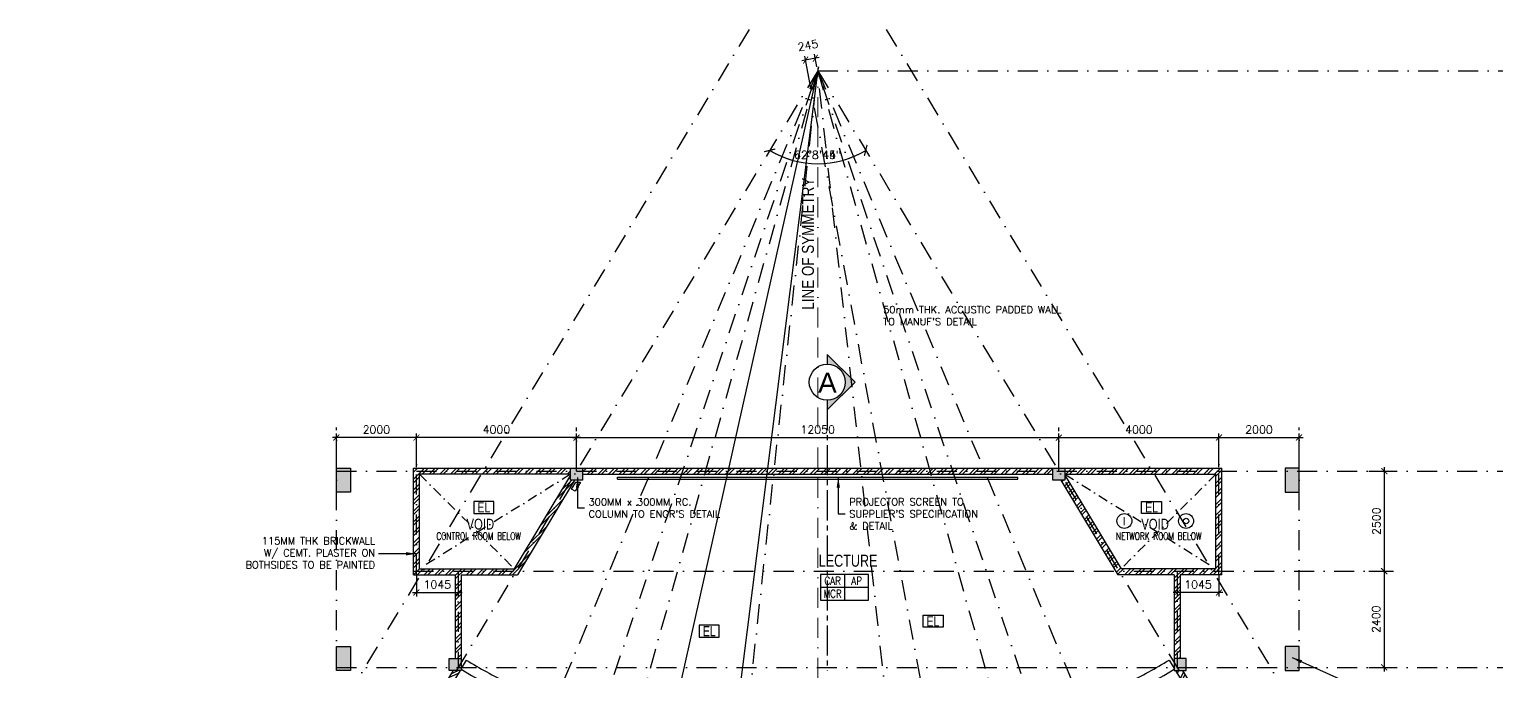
# Model space of a CAD drawing. Extents: x 2879167 to 2959690, y -882003 to -585933.
# Drawn here: x 2894535 to 2931195, y -675413 to -659374 of the extents above; entities that cross this region are included whole.
import ezdxf
from ezdxf.enums import TextEntityAlignment as Align

# ---------------------------------------------------------------- set-up
doc = ezdxf.new("R2010")
doc.units = 0
doc.header["$LTSCALE"] = 1000
doc.header["$MEASUREMENT"] = 0
doc.header["$PDMODE"] = 66
for name, pattern in [('BORDER', [1.75, 0.5, -0.25, 0.5, -0.25, 0, -0.25]), ('CENTER2', [1.125, 0.75, -0.125, 0.125, -0.125]), ('DASHDOT', [1, 0.5, -0.25, 0, -0.25])]:
    doc.linetypes.add(name, pattern=pattern)
doc.layers.get('0').update_dxf_attribs({"linetype": 'CONTINUOUS'})
doc.layers.get('DEFPOINTS').update_dxf_attribs({"linetype": 'CONTINUOUS'})
for name, color, linetype in [('-FF', 240, 'CONTINUOUS'), ('BOMBA', 7, 'CONTINUOUS'), ('COL', 3, 'CONTINUOUS'), ('DIM', 5, 'CONTINUOUS'), ('Finishes', 1, 'CONTINUOUS'), ('GRID', 6, 'DASHDOT'), ('H', 6, 'CONTINUOUS'), ('LINE', 7, 'CONTINUOUS'), ('SECTIONLINE', 4, 'CONTINUOUS'), ('SPEC', 7, 'CONTINUOUS'), ('step', 7, 'CONTINUOUS'), ('TEXT', 7, 'CONTINUOUS'), ('WALL', 2, 'CONTINUOUS')]:
    doc.layers.add(name, color=color, linetype=linetype)
doc.styles.add('E', font='ROMANS.SHX')
doc.styles.add('ROMANS', font='romans.shx')
doc.styles.get("Standard").update_dxf_attribs({"font": 'Helv.shx'})
doc.dimstyles.get("Standard").update_dxf_attribs({"dimscale": 5, "dimtxt": 1, "dimasz": 2, "dimexe": 1, "dimexo": 1, "dimgap": 1, "dimtad": 0, "dimtih": 1, "dimtoh": 1, "dimdec": 4, "dimzin": 0, "dimdsep": 46, "dimtxsty": 'ROMANS', "dimcen": 1, "dimadec": 0, "dimazin": 0, "dimtfac": 1, "dimtdec": 4, "dimtofl": 0, "dimtmove": 0, "dimatfit": 3, "dimfxl": 0, "dimtolj": 1, "dimtzin": 0, "dimarcsym": 0})
doc.dimstyles.new('STANDARD$0', dxfattribs={"dimscale": 0, "dimtxt": 8, "dimasz": 6, "dimexe": 1, "dimexo": 1, "dimgap": 3, "dimtad": 1, "dimdec": 0, "dimlfac": -1, "dimrnd": 1, "dimzin": 0, "dimdsep": 46, "dimtxsty": 'Standard', "dimcen": 0, "dimclrd": 5, "dimclre": 250, "dimadec": 0, "dimazin": 0, "dimtfac": 1, "dimtdec": 4, "dimtofl": 0, "dimtmove": 0, "dimatfit": 3, "dimfxl": 0, "dimtolj": 1, "dimtzin": 0, "dimarcsym": 0})
pattern_1 = [(50, (488140.74, 177583.3), (251.041064, -21.963247), [26.25, -288.75]), (355, (488140.74, 177583.3), (-48.562967, 263.267247), [21, -231]), (100.4514, (488161.66, 177581.46), (202.478284, 241.30384), [22.309066, -245.39974]), (46.1842, (488140.74, 177653.3), (373.534367, -57.931655), [39.375, -433.125]), (96.6356, (488171.87, 177648.47), (327.131947, 340.941255), [33.4636, -368.09955]), (351.1842, (488140.74, 177653.3), (327.13168, 340.94151), [31.5, -346.5]), (21, (488175.74, 177635.8), (208.917468, -140.916612), [26.25, -288.75]), (326, (488175.74, 177635.8), (85.160366, 253.802516), [21, -231]), (71.4514, (488193.15, 177624.05), (294.07792, 112.885674), [22.309067, -245.39974]), (37.5, (488140.74, 177583.295), (4.2559494, 116.5128488), [0, -228.2, 0, -234.5, 0, -231.875]), (7.5, (488140.74, 177583.3), (92.074338, 138.044099), [0, -133.7, 0, -222.95, 0, -88.375]), (327.5, (488062.69, 177583.295), (186.8378527, -7.894205), [0, -87.5, 0, -273, 0, -362.25]), (317.5, (488027.69, 177583.3), (204.115159, 35.036744), [0, -113.75, 0, -181.3, 0, -257.25])]
pattern_2 = [(45, (488140.74, 177583.3), (-132.582521, 132.582521), []), (45, (488229.13, 177583.3), (-132.582521, 132.582521), [])]

# ---------------------------------------------------------------- blocks, each defined once
blk = doc.blocks.new('_ARCHTICK')
at = {"color": 0, "linetype": 'ByBlock', "const_width": 0.15}
blk.add_lwpolyline([(-0.5, -0.5), (0.5, 0.5)], dxfattribs=at)
blk = doc.blocks.new('*D104')
at = {"layer": 'DEFPOINTS', "color": 0}
for p in [(2927902, -670406), (2928389, -670406), (2927902, -672906)]:
    blk.add_point(p, dxfattribs=at)
at = {"layer": 'DIM', "color": 0}
for p, q in [((2928002, -670406), (2928489, -670406)), ((2928389, -673006), (2928389, -670306)), ((2928002, -672906), (2928489, -672906))]:
    blk.add_line(p, q, dxfattribs=at)
at = {"layer": 'DIM', "color": 0, "xscale": 150, "yscale": 150, "zscale": 150}
for p, rotation in [((2928389, -670406), 90), ((2928389, -672906), 270)]:
    blk.add_blockref('_ARCHTICK', p, dxfattribs=dict(at, rotation=rotation))
at = {"layer": 'DIM', "color": 7, "insert": (2928189, -671656), "char_height": 200, "attachment_point": 5, "rotation": 90, "style": 'ROMANS'}
blk.add_mtext('\\A1;2500', dxfattribs=at)
blk = doc.blocks.new('*D105')
at = {"layer": 'DEFPOINTS', "color": 0}
for p in [(2927902, -672906), (2927902, -675306), (2928382, -675306)]:
    blk.add_point(p, dxfattribs=at)
at = {"layer": 'DIM', "color": 0}
for p, q in [((2928002, -672906), (2928482, -672906)), ((2928382, -672806), (2928382, -675406)), ((2928002, -675306), (2928482, -675306))]:
    blk.add_line(p, q, dxfattribs=at)
at = {"layer": 'DIM', "color": 0, "xscale": 150, "yscale": 150, "zscale": 150}
for p, rotation in [((2928382, -672906), 90), ((2928382, -675306), 270)]:
    blk.add_blockref('_ARCHTICK', p, dxfattribs=dict(at, rotation=rotation))
at = {"layer": 'DIM', "color": 7, "insert": (2928182, -674106), "char_height": 200, "attachment_point": 5, "rotation": 90, "style": 'ROMANS'}
blk.add_mtext('\\A1;2400', dxfattribs=at)
blk = doc.blocks.new('*D106')
at = {"layer": 'DEFPOINTS', "color": 0}
for p in [(2924257, -669569), (2920257, -670406), (2924257, -670406)]:
    blk.add_point(p, dxfattribs=at)
at = {"layer": 'DIM', "color": 0}
for p, q in [((2920157, -669569), (2924357, -669569)), ((2920257, -670306), (2920257, -669469)), ((2924257, -670306), (2924257, -669469))]:
    blk.add_line(p, q, dxfattribs=at)
at = {"layer": 'DIM', "color": 0, "xscale": 150, "yscale": 150, "zscale": 150, "rotation": 180}
blk.add_blockref('_ARCHTICK', (2920257, -669569), dxfattribs=at)
at = {"layer": 'DIM', "color": 0, "xscale": 150, "yscale": 150, "zscale": 150}
blk.add_blockref('_ARCHTICK', (2924257, -669569), dxfattribs=at)
at = {"layer": 'DIM', "color": 7, "insert": (2922257, -669369), "char_height": 200, "attachment_point": 5, "style": 'ROMANS'}
blk.add_mtext('\\A1;4000', dxfattribs=at)
blk = doc.blocks.new('*D108')
at = {"layer": 'DEFPOINTS', "color": 0}
for p in [(2926257, -669569), (2924257, -670342), (2926257, -670442)]:
    blk.add_point(p, dxfattribs=at)
at = {"layer": 'DIM', "color": 0}
for p, q in [((2924157, -669569), (2926357, -669569)), ((2924257, -670242), (2924257, -669469)), ((2926257, -670342), (2926257, -669469))]:
    blk.add_line(p, q, dxfattribs=at)
at = {"layer": 'DIM', "color": 0, "xscale": 150, "yscale": 150, "zscale": 150, "rotation": 180}
blk.add_blockref('_ARCHTICK', (2924257, -669569), dxfattribs=at)
at = {"layer": 'DIM', "color": 0, "xscale": 150, "yscale": 150, "zscale": 150}
blk.add_blockref('_ARCHTICK', (2926257, -669569), dxfattribs=at)
at = {"layer": 'DIM', "color": 7, "insert": (2925257, -669369), "char_height": 200, "attachment_point": 5, "style": 'ROMANS'}
blk.add_mtext('\\A1;2000', dxfattribs=at)
blk = doc.blocks.new('*D109')
at = {"layer": 'DEFPOINTS', "color": 0}
for p in [(2908205, -669569), (2920257, -669569), (2920257, -669569)]:
    blk.add_point(p, dxfattribs=at)
at = {"layer": 'DIM', "color": 0}
blk.add_line((2908105, -669569), (2920357, -669569), dxfattribs=at)
at = {"layer": 'DIM', "color": 0, "xscale": 150, "yscale": 150, "zscale": 150, "rotation": 180}
blk.add_blockref('_ARCHTICK', (2908205, -669569), dxfattribs=at)
at = {"layer": 'DIM', "color": 0, "xscale": 150, "yscale": 150, "zscale": 150}
blk.add_blockref('_ARCHTICK', (2920257, -669569), dxfattribs=at)
at = {"layer": 'DIM', "color": 7, "insert": (2914231, -669369), "char_height": 200, "attachment_point": 5, "style": 'ROMANS'}
blk.add_mtext('\\A1;12050', dxfattribs=at)
blk = doc.blocks.new('*D113')
at = {"layer": 'DEFPOINTS', "color": 0}
for p in [(2923212, -672906), (2924257, -672906), (2923212, -673437)]:
    blk.add_point(p, dxfattribs=at)
at = {"layer": 'DIM', "color": 0}
for p, q in [((2923212, -673006), (2923212, -673537)), ((2924257, -673006), (2924257, -673537)), ((2924357, -673437), (2923112, -673437))]:
    blk.add_line(p, q, dxfattribs=at)
at = {"layer": 'DIM', "color": 0, "xscale": 150, "yscale": 150, "zscale": 150, "rotation": 180}
blk.add_blockref('_ARCHTICK', (2923212, -673437), dxfattribs=at)
at = {"layer": 'DIM', "color": 0, "xscale": 150, "yscale": 150, "zscale": 150}
blk.add_blockref('_ARCHTICK', (2924257, -673437), dxfattribs=at)
at = {"layer": 'DIM', "color": 7, "insert": (2923734, -673237), "char_height": 200, "attachment_point": 5, "style": 'ROMANS'}
blk.add_mtext('\\A1;1045', dxfattribs=at)
blk = doc.blocks.new('*D114')
at = {"layer": 'DEFPOINTS', "color": 0}
for p in [(2904205, -669569), (2904205, -670406), (2908205, -670406)]:
    blk.add_point(p, dxfattribs=at)
at = {"layer": 'DIM', "color": 0}
for p, q in [((2908305, -669569), (2904105, -669569)), ((2904205, -670306), (2904205, -669469)), ((2908205, -670306), (2908205, -669469))]:
    blk.add_line(p, q, dxfattribs=at)
at = {"layer": 'DIM', "color": 0, "xscale": 150, "yscale": 150, "zscale": 150}
for p, rotation in [((2904205, -669569), 180.0000000200103), ((2908205, -669569), 2.001031340626014e-08)]:
    blk.add_blockref('_ARCHTICK', p, dxfattribs=dict(at, rotation=rotation))
at = {"layer": 'DIM', "color": 7, "insert": (2906205, -669369), "char_height": 200, "attachment_point": 5, "rotation": 0, "style": 'ROMANS'}
blk.add_mtext('\\A1;4000', dxfattribs=at)
blk = doc.blocks.new('*D115')
at = {"layer": 'DEFPOINTS', "color": 0}
for p in [(2902205, -669569), (2902205, -670442), (2904205, -670342)]:
    blk.add_point(p, dxfattribs=at)
at = {"layer": 'DIM', "color": 0}
for p, q in [((2904305, -669569), (2902105, -669569)), ((2902205, -670342), (2902205, -669469)), ((2904205, -670242), (2904205, -669469))]:
    blk.add_line(p, q, dxfattribs=at)
at = {"layer": 'DIM', "color": 0, "xscale": 150, "yscale": 150, "zscale": 150}
for p, rotation in [((2902205, -669569), 180.0000000200103), ((2904205, -669569), 2.001031340626014e-08)]:
    blk.add_blockref('_ARCHTICK', p, dxfattribs=dict(at, rotation=rotation))
at = {"layer": 'DIM', "color": 7, "insert": (2903205, -669369), "char_height": 200, "attachment_point": 5, "rotation": 0, "style": 'ROMANS'}
blk.add_mtext('\\A1;2000', dxfattribs=at)
blk = doc.blocks.new('*D116')
at = {"layer": 'DEFPOINTS', "color": 0}
for p in [(2904205, -672906), (2905250, -672896), (2905250, -673437)]:
    blk.add_point(p, dxfattribs=at)
at = {"layer": 'DIM', "color": 0}
for p, q in [((2904205, -673006), (2904205, -673537)), ((2905250, -672996), (2905250, -673537)), ((2904105, -673437), (2905350, -673437))]:
    blk.add_line(p, q, dxfattribs=at)
at = {"layer": 'DIM', "color": 0, "xscale": 150, "yscale": 150, "zscale": 150}
for p, rotation in [((2904205, -673437), 179.9999999733196), ((2905250, -673437), 359.9999999733196)]:
    blk.add_blockref('_ARCHTICK', p, dxfattribs=dict(at, rotation=rotation))
at = {"layer": 'DIM', "color": 7, "insert": (2904728, -673237), "char_height": 200, "attachment_point": 5, "rotation": 360, "style": 'ROMANS'}
blk.add_mtext('\\A1;1045', dxfattribs=at)
blk = doc.blocks.new('*D121')
at = {"layer": 'DEFPOINTS', "color": 0}
for p in [(2914231, -660406), (2914231, -660406), (2913813, -662692), (2898231, -686958), (2931005, -688243)]:
    blk.add_point(p, dxfattribs=at)
at = {"layer": 'DIM'}
blk.add_arc((2914231, -660406), 2323, 238.927, 301.073, dxfattribs=at)
at = {"layer": 'DIM', "xscale": 200, "yscale": 200, "zscale": 200}
for p, rotation in [((2913032, -662396), 148.9270490380316), ((2915430, -662396), 31.07295098388144)]:
    blk.add_blockref('_ARCHTICK', p, dxfattribs=dict(at, rotation=rotation))
at = {"layer": 'DIM', "color": 7, "insert": (2914231, -662510), "char_height": 200, "attachment_point": 5, "rotation": 0, "style": 'ROMANS'}
blk.add_mtext('\\A1;62°8\'45"', dxfattribs=at)
blk = doc.blocks.new('*D122')
at = {"layer": 'DEFPOINTS', "color": 0}
for p in [(2914233, -660406), (2914233, -660406), (2913815, -662692), (2930297, -687065), (2897459, -688243)]:
    blk.add_point(p, dxfattribs=at)
at = {"layer": 'DIM'}
blk.add_arc((2914233, -660406), 2323, 238.927, 301.0727, dxfattribs=at)
at = {"layer": 'DIM', "xscale": 200, "yscale": 200, "zscale": 200}
for p, rotation in [((2913034, -662396), 148.9270495927155), ((2915432, -662396), 31.07272813242464)]:
    blk.add_blockref('_ARCHTICK', p, dxfattribs=dict(at, rotation=rotation))
at = {"layer": 'DIM', "color": 7, "insert": (2914233, -662510), "char_height": 200, "attachment_point": 5, "rotation": 359.9999, "style": 'ROMANS'}
blk.add_mtext('\\A1;62°8\'44"', dxfattribs=at)
blk = doc.blocks.new('*D81')
at = {"layer": 'DEFPOINTS', "color": 0}
for p in [(2914231, -660406), (2914231, -660406), (2910578, -693955), (2917884, -693955), (2912983, -694914)]:
    blk.add_point(p, dxfattribs=at)
at = {"layer": 'DIM'}
for p, q in [((2910567, -694054), (2910482, -694833)), ((2917895, -694054), (2917980, -694833))]:
    blk.add_line(p, q, dxfattribs=at)
blk.add_arc((2914231, -660406), 34530, 263.7854, 276.2146, dxfattribs=at)
at = {"layer": 'DIM', "xscale": 200, "yscale": 200, "zscale": 200}
for p, rotation in [((2910493, -694733), 173.7854098226173), ((2917969, -694733), 6.214590176150291)]:
    blk.add_blockref('_ARCHTICK', p, dxfattribs=dict(at, rotation=rotation))
at = {"layer": 'DIM', "color": 7, "insert": (2914231, -694717), "char_height": 200, "attachment_point": 5, "style": 'ROMANS'}
blk.add_mtext('\\A1;12°25\'45"', dxfattribs=at)
blk = doc.blocks.new('*D82')
at = {"layer": 'DEFPOINTS', "color": 0}
for p in [(2914231, -660406), (2914231, -660406), (2924967, -692226), (2917884, -693955), (2920442, -694390)]:
    blk.add_point(p, dxfattribs=at)
at = {"layer": 'DIM'}
for p, q in [((2924999, -692321), (2925307, -693235)), ((2917895, -694054), (2917982, -694849))]:
    blk.add_line(p, q, dxfattribs=at)
blk.add_arc((2914231, -660406), 34546, 276.2146, 288.6438, dxfattribs=at)
at = {"layer": 'DIM', "xscale": 200, "yscale": 200, "zscale": 200}
for p, rotation in [((2925275, -693140), 18.64377093083684), ((2917971, -694750), 186.2145905017475)]:
    blk.add_blockref('_ARCHTICK', p, dxfattribs=dict(at, rotation=rotation))
at = {"layer": 'DIM', "color": 7, "insert": (2921619, -693929), "char_height": 200, "attachment_point": 5, "rotation": 12.4292, "style": 'ROMANS'}
blk.add_mtext('\\A1;12°25\'45"', dxfattribs=at)
blk = doc.blocks.new('*D83')
at = {"layer": 'DEFPOINTS', "color": 0}
for p in [(2914231, -660406), (2914231, -660406), (2931679, -689361), (2924967, -692226), (2927605, -692243)]:
    blk.add_point(p, dxfattribs=at)
at = {"layer": 'DIM'}
for p, q in [((2931730, -689446), (2932106, -690069)), ((2924999, -692321), (2925302, -693221))]:
    blk.add_line(p, q, dxfattribs=at)
blk.add_arc((2914231, -660406), 34532, 288.6438, 301.073, dxfattribs=at)
at = {"layer": 'DIM', "xscale": 200, "yscale": 200, "zscale": 200}
for p, rotation in [((2932054, -689984), 31.07295125744006), ((2925270, -693126), 198.6437709308356)]:
    blk.add_blockref('_ARCHTICK', p, dxfattribs=dict(at, rotation=rotation))
at = {"layer": 'DIM', "color": 7, "insert": (2928655, -691540), "char_height": 200, "attachment_point": 5, "rotation": 24.8584, "style": 'ROMANS'}
blk.add_mtext('\\A1;12°25\'45"', dxfattribs=at)
blk = doc.blocks.new('*D84')
at = {"layer": 'DEFPOINTS', "color": 0}
for p in [(2914231, -660406), (2914231, -660406), (2903496, -692226), (2905581, -693852), (2910578, -693955)]:
    blk.add_point(p, dxfattribs=at)
at = {"layer": 'DIM'}
for p, q in [((2903464, -692321), (2903155, -693235)), ((2910567, -694054), (2910481, -694849))]:
    blk.add_line(p, q, dxfattribs=at)
blk.add_arc((2914231, -660406), 34546, 251.3562, 263.7854, dxfattribs=at)
at = {"layer": 'DIM', "xscale": 200, "yscale": 200, "zscale": 200}
for p, rotation in [((2903187, -693140), 161.3562291409188), ((2910491, -694750), 353.7854095700074)]:
    blk.add_blockref('_ARCHTICK', p, dxfattribs=dict(at, rotation=rotation))
at = {"layer": 'DIM', "color": 7, "insert": (2906843, -693929), "char_height": 200, "attachment_point": 5, "rotation": 347.5708, "style": 'ROMANS'}
blk.add_mtext('\\A1;12°25\'45"', dxfattribs=at)
blk = doc.blocks.new('*D85')
at = {"layer": 'DEFPOINTS', "color": 0}
for p in [(2914231, -660406), (2914231, -660406), (2896783, -689361), (2898592, -691194), (2903496, -692226)]:
    blk.add_point(p, dxfattribs=at)
at = {"layer": 'DIM'}
for p, q in [((2896732, -689446), (2896356, -690069)), ((2903464, -692321), (2903160, -693221))]:
    blk.add_line(p, q, dxfattribs=at)
blk.add_arc((2914231, -660406), 34532, 238.927, 251.3562, dxfattribs=at)
at = {"layer": 'DIM', "xscale": 200, "yscale": 200, "zscale": 200}
for p, rotation in [((2896408, -689984), 148.927048814315), ((2903192, -693126), 341.3562291409187)]:
    blk.add_blockref('_ARCHTICK', p, dxfattribs=dict(at, rotation=rotation))
at = {"layer": 'DIM', "color": 7, "insert": (2899807, -691540), "char_height": 200, "attachment_point": 5, "rotation": 335.1416, "style": 'ROMANS'}
blk.add_mtext('\\A1;12°25\'45"', dxfattribs=at)
blk = doc.blocks.new('*D80')
at = {"layer": 'DEFPOINTS', "color": 0}
for p in [(2913932, -660140), (2913990, -660451), (2914231, -660407)]:
    blk.add_point(p, dxfattribs=at)
at = {"layer": 'DIM', "color": 0}
for p, q in [((2914272, -660077), (2913834, -660158)), ((2913972, -660353), (2913914, -660042)), ((2914213, -660308), (2914155, -659997))]:
    blk.add_line(p, q, dxfattribs=at)
at = {"layer": 'DIM', "color": 0, "xscale": 150, "yscale": 150, "zscale": 150}
for p, rotation in [((2913932, -660140), 190.5000000000018), ((2914173, -660096), 10.5000000000018)]:
    blk.add_blockref('_ARCHTICK', p, dxfattribs=dict(at, rotation=rotation))
at = {"layer": 'DIM', "color": 7, "insert": (2913989, -659774), "char_height": 200, "attachment_point": 5, "rotation": 10.5, "style": 'ROMANS'}
blk.add_mtext('\\A1;245', dxfattribs=at)
blk = doc.blocks.new('*D123')
at = {"layer": 'DEFPOINTS', "color": 0}
for p in [(2914231, -660406), (2914231, -660406), (2925948, -692653), (2927659, -692634), (2925388, -693475)]:
    blk.add_point(p, dxfattribs=at)
at = {"layer": 'DIM'}
blk.add_arc((2914231, -660406), 34310, 288.6438, 292.6199, dxfattribs=at)
at = {"layer": 'DIM', "xscale": 200, "yscale": 200, "zscale": 200}
for p, rotation in [((2927427, -692077), 22.61986495981887), ((2925199, -692916), 198.643770618976)]:
    blk.add_blockref('_ARCHTICK', p, dxfattribs=dict(at, rotation=rotation))
at = {"layer": 'DIM', "color": 7, "insert": (2926243, -692311), "char_height": 200, "attachment_point": 5, "rotation": 20.6318, "style": 'ROMANS'}
blk.add_mtext('\\A1;3°58\'34"', dxfattribs=at)
blk = doc.blocks.new('*D124')
at = {"layer": 'DEFPOINTS', "color": 0}
for p in [(2914231, -660406), (2914231, -660406), (2901771, -692374), (2900803, -692634), (2903074, -693475)]:
    blk.add_point(p, dxfattribs=at)
at = {"layer": 'DIM'}
blk.add_arc((2914231, -660406), 34310, 247.3801, 251.3562, dxfattribs=at)
at = {"layer": 'DIM', "xscale": 200, "yscale": 200, "zscale": 200}
for p, rotation in [((2901035, -692077), 157.3801448760723), ((2903263, -692916), 341.3562392169153)]:
    blk.add_blockref('_ARCHTICK', p, dxfattribs=dict(at, rotation=rotation))
at = {"layer": 'DIM', "color": 7, "insert": (2902219, -692311), "char_height": 200, "attachment_point": 5, "rotation": 339.3682, "style": 'ROMANS'}
blk.add_mtext('\\A1;3°58\'34"', dxfattribs=at)
blk = doc.blocks.new('*D125')
at = {"layer": 'DEFPOINTS', "color": 0}
for p in [(2914231, -660406), (2914231, -660406), (2903828, -693101), (2903070, -693487), (2904805, -694023)]:
    blk.add_point(p, dxfattribs=at)
at = {"layer": 'DIM'}
blk.add_arc((2914231, -660406), 34310, 251.3562, 254.3361, dxfattribs=at)
at = {"layer": 'DIM', "xscale": 200, "yscale": 200, "zscale": 200}
for p, rotation in [((2903263, -692916), 161.3562293810233), ((2904968, -693442), 344.3361454312285)]:
    blk.add_blockref('_ARCHTICK', p, dxfattribs=dict(at, rotation=rotation))
at = {"layer": 'DIM', "color": 7, "insert": (2904176, -692981), "char_height": 200, "attachment_point": 5, "rotation": 342.8462, "style": 'ROMANS'}
blk.add_mtext('\\A1;2°58\'48"', dxfattribs=at)
blk = doc.blocks.new('*D126')
at = {"layer": 'DEFPOINTS', "color": 0}
for p in [(2914231, -660406), (2914231, -660406), (2924066, -693276), (2925392, -693487), (2923657, -694023)]:
    blk.add_point(p, dxfattribs=at)
at = {"layer": 'DIM'}
blk.add_arc((2914231, -660406), 34310, 285.6639, 288.6438, dxfattribs=at)
at = {"layer": 'DIM', "xscale": 200, "yscale": 200, "zscale": 200}
for p, rotation in [((2925199, -692916), 18.6437742158878), ((2923494, -693442), 195.6638581656818)]:
    blk.add_blockref('_ARCHTICK', p, dxfattribs=dict(at, rotation=rotation))
at = {"layer": 'DIM', "color": 7, "insert": (2924286, -692981), "char_height": 200, "attachment_point": 5, "rotation": 17.1538, "style": 'ROMANS'}
blk.add_mtext('\\A1;2°58\'48"', dxfattribs=at)
blk = doc.blocks.new('*D127')
at = {"layer": 'DEFPOINTS', "color": 0}
for p in [(2914231, -660406), (2910158, -692650)]:
    blk.add_point(p, dxfattribs=at)
at = {"layer": 'DIM', "color": 0}
blk.add_line((2914244, -660307), (2910145, -692749), dxfattribs=at)
at = {"layer": 'DIM', "color": 0, "xscale": 150, "yscale": 150, "zscale": 150, "rotation": 262.7998293711706}
blk.add_blockref('_ARCHTICK', (2910158, -692650), dxfattribs=at)
at = {"layer": 'DIM', "color": 7, "insert": (2910568, -687661), "char_height": 200, "attachment_point": 5, "rotation": 82.7998, "style": 'ROMANS'}
blk.add_mtext('\\A1;R32500', dxfattribs=at)
blk = doc.blocks.new('*D131')
at = {"layer": 'DEFPOINTS', "color": 0, "ltscale": 0.1}
for p in [(2914231, -660406), (2907904, -688605)]:
    blk.add_point(p, dxfattribs=at)
at = {"layer": 'DIM', "ltscale": 0.1}
blk.add_line((2914253, -660309), (2907882, -688703), dxfattribs=at)
at = {"layer": 'DIM', "ltscale": 0.1, "xscale": 200, "yscale": 200, "zscale": 200, "rotation": 257.3540251472509}
blk.add_blockref('_ARCHTICK', (2907904, -688605), dxfattribs=at)
at = {"layer": 'DIM', "color": 7, "ltscale": 0.1, "insert": (2907876, -687240), "char_height": 200, "attachment_point": 5, "rotation": 77.354, "style": 'ROMANS'}
blk.add_mtext('\\A1;R28900', dxfattribs=at)
blk = doc.blocks.new('A$C4505295D')
at = {"layer": '-FF'}
blk.add_circle((-20, 303), 280, dxfattribs=at)
at = {"layer": '-FF', "color": 7, "style": 'E', "width": 0.8}
blk.add_text('I', height=300, dxfattribs=at).set_placement((-73, 151))

msp = doc.modelspace()

# ---------------------------------------------------------------- hatches: boundary and pattern name
at = {"layer": 'H', "ltscale": 0.1}
h = msp.add_hatch(dxfattribs=at)
h.set_pattern_fill('AR-CONC', color=256, scale=35, style=0)
h.set_pattern_definition(pattern_1)
h.paths.add_polyline_path([(2908355.1, -670631.5), (2908355.1, -670331.5), (2908055.1, -670331.5), (2908055.1, -670631.5)])
h.paths.add_polyline_path([(2905325.4, -675081.5), (2905025.4, -675081.5), (2905025.4, -675381.5), (2905325.4, -675381.5)])
h.paths.add_polyline_path([(2902555.1, -674781.5), (2902205.1, -674781.5), (2902205.1, -675381.5), (2902555.1, -675381.5)])
h.paths.add_polyline_path([(2902555.1, -670331.5), (2902205.1, -670331.5), (2902205.1, -670931.5), (2902555.1, -670931.5)])
h = msp.add_hatch(dxfattribs=at)
h.set_pattern_fill('ANSI32', color=256, scale=500, style=0)
h.set_pattern_definition(pattern_2)
h.paths.add_polyline_path([(2904280.1, -670481.5), (2908055.1, -670481.5), (2908055.1, -670331.5), (2904130.1, -670331.5), (2904130.1, -672992.1), (2905175.4, -672992.1), (2905175.4, -675081.5), (2905325.4, -675081.5), (2905325.4, -672992.1), (2906734.6, -672992.1), (2908157.1, -670631.5), (2908055.1, -670631.5), (2908055.1, -670510.1), (2906649.9, -672842.1), (2904280.1, -672842.1)])
h = msp.add_hatch(dxfattribs=at)
h.set_pattern_fill('ANSI32', color=256, scale=500, style=0)
h.set_pattern_definition([(45, (488140.74, 257155.43), (-132.582521, 132.582521), []), (45, (488229.13, 257155.43), (-132.582521, 132.582521), [])])
h.paths.add_polyline_path([(2914231.1, -670331.5), (2908355.1, -670331.5), (2908355.1, -670481.5), (2914231.1, -670481.5)])
h.paths.add_polyline_path([(2920107, -670331.5), (2914231.1, -670331.5), (2914231.1, -670481.5), (2920107, -670481.5)])
h = msp.add_hatch(dxfattribs=at)
h.set_pattern_fill('AR-CONC', color=256, scale=35, style=0)
h.set_pattern_definition(pattern_1)
h.paths.add_polyline_path([(2925907, -670931.5), (2926257, -670931.5), (2926257, -670331.5), (2925907, -670331.5)])
h.paths.add_polyline_path([(2926257, -674781.5), (2925907, -674781.5), (2925907, -675381.5), (2926257, -675381.5)])
h.paths.add_polyline_path([(2923136.7, -675081.5), (2923136.7, -675381.5), (2923436.7, -675381.5), (2923436.7, -675081.5)])
h.paths.add_polyline_path([(2920107, -670631.5), (2920407, -670631.5), (2920407, -670331.5), (2920107, -670331.5)])
h = msp.add_hatch(dxfattribs=at)
h.set_pattern_fill('ANSI32', color=256, scale=500, style=0)
h.set_pattern_definition(pattern_2)
h.paths.add_polyline_path([(2924332, -670331.5), (2920407, -670331.5), (2920407, -670481.5), (2924182, -670481.5), (2924182, -672842.1), (2921812.3, -672842.1), (2920407, -670510.1), (2920407, -670631.5), (2920305, -670631.5), (2921727.5, -672992.1), (2923136.7, -672992.1), (2923136.7, -675081.5), (2923286.7, -675081.5), (2923286.7, -672992.1), (2924332, -672992.1)])
h = msp.add_hatch(dxfattribs=at)
h.set_pattern_fill('ANSI32', color=256, scale=500, angle=340, style=0)
h.set_pattern_definition([(25, (488140.74, 177583.3), (-79.240924, 169.93271), []), (25, (488223.8, 177553.06), (-79.240924, 169.93271), [])])
h.paths.add_polyline_path([(2901663.2, -681408), (2901534.6, -681330.8), (2900063.7, -683771.8, -0.0183186), (2898391.3, -682672.1), (2897635.5, -683926.3), (2897764, -684003.7), (2898436.5, -682887.7, 0.0168494), (2899986.3, -683900.3), (2899960.4, -683943.2), (2900088.7, -684020.5), (2900088.7, -684020.5), (2900088.9, -684020.6)])
h.paths.add_polyline_path([(2905119.7, -675381.5), (2905294.8, -675381.5), (2901843.9, -681108.2), (2901715.3, -681031)])
h = msp.add_hatch(dxfattribs=at)
h.set_pattern_fill('ANSI32', color=256, scale=500, angle=200, style=0)
h.set_pattern_definition([(245, (488140.74, 177583.3), (169.93271, -79.240924), []), (245, (488057.68, 177553.06), (169.93271, -79.240924), [])])
h.paths.add_polyline_path([(2923167.4, -675381.5), (2923342.5, -675381.5), (2926747.4, -681030.7), (2926618.3, -681108.2)])
at = {"layer": 'SECTIONLINE'}
msp.add_hatch(color=8, dxfattribs=at).paths.add_polyline_path([(2914471.1, -667734.5), (2914471.1, -667491), (2915164.8, -668184.8), (2914471.1, -668878.5), (2914471.1, -668635.1, 1)])

# ---------------------------------------------------------------- linework, layer by layer
at = {"layer": '-FF'}
msp.add_circle((2923435.6, -671651.5), 186.6, dxfattribs=at)
at = {"layer": '-FF', "linetype": 'Continuous'}
msp.add_circle((2923435.6, -671651.5), 67.7, dxfattribs=at)
at = {"color": 8, "linetype": 'DASHDOT', "ltscale": 0.5}
for p, q in [((2904280.1, -670481.5), (2906649.9, -672842.1)), ((2908055.1, -670481.5), (2904280.1, -672842.1)), ((2920407.1, -670481.5), (2924182.1, -672842.1)), ((2924182.1, -670481.5), (2921812.4, -672842.1))]:
    msp.add_line(p, q, dxfattribs=at)
at = {"ltscale": 2}
for p, q in [((2909231.1, -670556.5), (2919231.1, -670556.5)), ((2909231.1, -670606.5), (2909231.1, -670556.5)), ((2909231.1, -670606.5), (2909231.1, -670556.5)), ((2909231.1, -670606.5), (2919231.1, -670606.5)), ((2919231.1, -670606.5), (2919231.1, -670556.5)), ((2905449, -675125.6), (2905325.4, -675330.6)), ((2905449, -675125.6), (2905325.4, -675330.6)), ((2923013.2, -675125.6), (2923136.7, -675330.6))]:
    msp.add_line(p, q, dxfattribs=at)
for radius, start, end in [(17140, 239.17776, 243.12921), (17400, 239.21495, 300.78505)]:
    msp.add_arc((2914231.1, -660406.5), radius, start, end, dxfattribs=at)
at = {"layer": 'COL', "color": 3, "ltscale": 2}
for points in [[(2902205.1, -670331.5), (2902555.1, -670331.5), (2902555.1, -670931.5), (2902205.1, -670931.5)], [(2908055.1, -670331.5), (2908355.1, -670331.5), (2908355.1, -670631.5), (2908055.1, -670631.5)], [(2920107, -670331.5), (2920407, -670331.5), (2920407, -670631.5), (2920107, -670631.5)], [(2926257, -670331.5), (2925907, -670331.5), (2925907, -670931.5), (2926257, -670931.5)], [(2902205.1, -674781.5), (2902555.1, -674781.5), (2902555.1, -675381.5), (2902205.1, -675381.5)], [(2926257, -674781.5), (2925907, -674781.5), (2925907, -675381.5), (2926257, -675381.5)], [(2905025.4, -675081.5), (2905325.4, -675081.5), (2905325.4, -675381.5), (2905025.4, -675381.5)], [(2923436.7, -675081.5), (2923136.7, -675081.5), (2923136.7, -675381.5), (2923436.7, -675381.5)]]:
    msp.add_lwpolyline(points, close=True, dxfattribs=at)
at = {"layer": 'Finishes'}
for p, q in [((2914904.7, -672986.2), (2914904.7, -673626.2)), ((2914304.6, -673306.6), (2915504.8, -673306.6))]:
    msp.add_line(p, q, dxfattribs=at)
for points in [[(2906138.5, -671461.5), (2906138.5, -671161.5), (2905638.5, -671161.5), (2905638.5, -671461.5)], [(2922323.7, -671461.5), (2922323.7, -671161.5), (2922823.7, -671161.5), (2922823.7, -671461.5)], [(2914304.6, -673626.2), (2915504.8, -673626.2), (2915504.8, -672986.2), (2914304.6, -672986.2)], [(2916863, -674305.5), (2916863, -674005.5), (2917363, -674005.5), (2917363, -674305.5)], [(2911773.4, -674552.5), (2911773.4, -674252.5), (2911273.4, -674252.5), (2911273.4, -674552.5)]]:
    msp.add_lwpolyline(points, close=True, dxfattribs=at)
at = {"layer": 'GRID'}
for p, q in [((2912518.1, -659374.3), (2894534.8, -689217.4)), ((2915944.1, -659374.3), (2933927.4, -689217.4)), ((2914231.1, -660406.5), (2896218.2, -690298.7)), ((2914231.1, -660406.5), (2900803, -692633.9)), ((2903070, -693487.5), (2914231.1, -660406.5)), ((2914231.1, -660406.5), (2904804.8, -694022.9)), ((2910453.1, -695101.4), (2914231.1, -660406.5)), ((2914231.1, -660406.5), (2938704.7, -660406.5)), ((2914231.1, -660406.5), (2932244, -690298.7)), ((2914231.1, -660406.5), (2927659.2, -692633.9)), ((2925388, -693475.1), (2914231.1, -660406.5)), ((2914231.1, -660406.5), (2923660.9, -694035.5)), ((2918014.5, -695151.1), (2914236.5, -660456.2)), ((2902205.1, -675381.5), (2902205.1, -669318.9)), ((2904205.1, -672992.1), (2904205.1, -669318.9)), ((2908205.1, -670406.5), (2908205.1, -669318.9)), ((2920257, -670406.5), (2920257, -669318.9)), ((2924257, -672992.1), (2924257, -669318.9)), ((2926257, -675381.5), (2926257, -669318.9)), ((2902205.1, -670406.5), (2938704.7, -670406.5)), ((2904130.1, -672906.5), (2928615, -672906.5)), ((2905250.4, -672917.1), (2905250.4, -675309.8)), ((2923211.7, -672906.5), (2923211.7, -675309.8)), ((2902205.1, -675306.5), (2938704.7, -675306.5))]:
    msp.add_line(p, q, dxfattribs=at)
at = {"layer": 'GRID', "color": 5}
msp.add_line((2918800.9, -686408), (2913900.6, -659968.4), dxfattribs=at)
at = {"layer": 'GRID', "color": 42, "linetype": 'BORDER', "lineweight": 9}
msp.add_line((2914231.1, -700820.7), (2914231.1, -660406.5), dxfattribs=at)
at = {"layer": 'GRID', "color": 151}
for p, q in [((2902205.1, -670406.5), (2902205.1, -670406.5)), ((2926257, -670406.5), (2926257, -670406.5))]:
    msp.add_line(p, q, dxfattribs=at)
at = {"layer": 'LINE', "color": 1, "ltscale": 0.1}
msp.add_lwpolyline([(2908185.4, -670681.5), (2908302.1, -670681.5), (2908168.1, -670903.9), (2908082.4, -670852.3)], close=True, dxfattribs=at)
at = {"layer": 'SECTIONLINE', "color": 8}
for p, q in [((2914471.1, -667491), (2914471.1, -667734.5)), ((2914471.1, -667491), (2915164.8, -668184.8)), ((2914471.1, -668878.5), (2915164.8, -668184.8)), ((2914471.1, -668635.1), (2914471.1, -668878.5))]:
    msp.add_line(p, q, dxfattribs=at)
at = {"layer": 'SECTIONLINE', "color": 4, "linetype": 'CENTER2'}
msp.add_line((2914471.1, -668635.1), (2914471.1, -675393.9), dxfattribs=at)
at = {"layer": 'SECTIONLINE', "color": 3}
msp.add_circle((2914471.1, -668184.8), 450.3, dxfattribs=at)
at = {"layer": 'step', "ltscale": 0.1}
msp.add_arc((2914231.1, -660406.5), 17140, 296.87079, 300.82224, dxfattribs=at)
at = {"layer": 'WALL'}
for p, q in [((2904130.1, -670331.5), (2924332, -670331.5)), ((2904130.1, -672992.1), (2904130.1, -670331.5)), ((2908055.1, -670481.5), (2904280.1, -670481.5)), ((2904280.1, -672842.1), (2904280.1, -670481.5)), ((2908055.1, -670510.1), (2906649.9, -672842.1)), ((2908355.1, -670481.5), (2920107, -670481.5)), ((2920407, -670481.5), (2924182, -670481.5)), ((2920407, -670510.1), (2921812.3, -672842.1)), ((2924182, -672842.1), (2924182, -670481.5)), ((2924332, -672992.1), (2924332, -670331.5)), ((2908157.1, -670631.5), (2906734.6, -672992.1)), ((2920305, -670631.5), (2921727.5, -672992.1)), ((2904130.1, -672992.1), (2905175.4, -672992.1)), ((2904280.1, -672842.1), (2906649.9, -672842.1)), ((2905175.4, -672992.1), (2905175.4, -675081.5)), ((2905325.4, -672992.1), (2905325.4, -675330.6)), ((2905325.4, -672992.1), (2906734.6, -672992.1)), ((2923136.7, -672992.1), (2921727.5, -672992.1)), ((2924182, -672842.1), (2921812.3, -672842.1)), ((2923136.7, -672992.1), (2923136.7, -675330.6)), ((2924332, -672992.1), (2923286.7, -672992.1)), ((2923286.7, -672992.1), (2923286.7, -675081.5)), ((2905119.7, -675381.5), (2900063.7, -683771.8)), ((2905294.8, -675381.5), (2901843.9, -681108.2)), ((2923167.4, -675381.5), (2926618.2, -681108.2)), ((2923342.5, -675381.5), (2928398.5, -683771.8))]:
    msp.add_line(p, q, dxfattribs=at)

# ---------------------------------------------------------------- block references
at = {"layer": '-FF', "linetype": 'Continuous', "xscale": 0.6666666665114462, "yscale": 0.6666666666278616, "zscale": 0.6666666666666666}
msp.add_blockref('A$C4505295D', (2921907.6, -671853.3), dxfattribs=at)

# ---------------------------------------------------------------- texts
at = {"layer": 'BOMBA', "width": 0.75}
for p in [(2905888.5, -671311.5), (2922573.7, -671311.5), (2917113, -674155.5)]:
    msp.add_text('EL', height=250, dxfattribs=at).set_placement(p, align=Align.MIDDLE)
msp.add_text('EL', height=250, rotation=0, dxfattribs=at).set_placement((2911523.4, -674402.5), align=Align.MIDDLE)
at = {"layer": 'Finishes', "color": 7, "ltscale": 10, "style": 'ROMANS', "width": 0.8}
for s, p in [('CAR', (2914604.7, -673146.6)), ('AP', (2915204.7, -673146.6)), ('MCR', (2914604.7, -673466.6))]:
    msp.add_text(s, height=200, dxfattribs=at).set_placement(p, align=Align.MIDDLE)
at = {"layer": 'GRID', "color": 7, "width": 0.8}
msp.add_text('LINE OF SYMMETRY', height=300, rotation=90, dxfattribs=at).set_placement((2914137.3, -666374.7))
at = {"layer": 'SPEC', "color": 7, "style": 'ROMANS', "width": 0.75}
for s, rotation, p in [('CONTROL ROOM BELOW', 360, (2905760.8, -672029.8)), ('NETWORK ROOM BELOW', 0, (2922752.8, -672029.8))]:
    msp.add_text(s, height=180, rotation=rotation, dxfattribs=at).set_placement(p, align=Align.MIDDLE_CENTER)
at = {"layer": 'SPEC', "char_height": 180, "style": 'ROMANS'}
for s, insert, attachment_point in [("50mm THK. ACCUSTIC PADDED WALL\\PTO MANUF'S DETAIL", (2915867.4, -666522.9), 4), ('115MM THK BRICKWALL\\PW/ CEMT. PLASTER ON\\PBOTHSIDES TO BE PAINTED', (2903175.2, -672447.1), 6)]:
    msp.add_mtext(s, dxfattribs=dict(at, insert=insert, attachment_point=attachment_point))
at = {"layer": 'SPEC', "color": 7, "char_height": 180, "attachment_point": 4, "style": 'ROMANS'}
for s, insert in [("300MM x 300MM RC. \\PCOLUMN TO ENGR'S DETAIL", (2908505.9, -671325.9)), ("PROJECTOR SCREEN TO\\PSUPPLIER'S SPECIFICATION\\P& DETAIL", (2915019.9, -671474.6))]:
    msp.add_mtext(s, dxfattribs=dict(at, insert=insert))
at = {"layer": 'TEXT', "color": 2}
msp.add_text('A', height=500, dxfattribs=at).set_placement((2914474.4, -668198.8), align=Align.MIDDLE_CENTER)
at = {"layer": 'TEXT', "color": 2, "width": 0.75}
for s, height, p in [('VOID', 270, (2905801.8, -671729.6)), ('VOID', 270, (2922660.4, -671729.6)), ('LECTURE', 300, (2914991.2, -672642.7))]:
    msp.add_text(s, height=height, dxfattribs=at).set_placement(p, align=Align.MIDDLE_CENTER)

# ---------------------------------------------------------------- dimensions: what is measured, and where the dimension line sits
at = {"layer": 'DIM'}
dim = msp.add_aligned_dim(p1=(2914231.1, -660406.6), p2=(2913990.1, -660451.3), distance=-316.3, dimstyle='STANDARD$0', override={"dimscale": 100, "dimtxt": 2, "dimasz": 1.5, "dimgap": 1, "dimlfac": 1, "dimrnd": 0, "dimtxsty": 'ROMANS', "dimblk1": 'ARCHTICK', "dimblk2": 'ARCHTICK', "dimsah": 1, "dimdle": 1, "dimclrd": 0, "dimclre": 0, "dimclrt": 7, "dimtdec": 0, "dimtmove": 2}, dxfattribs=at)
dim.commit()
dim.dimension.update_dxf_attribs({"geometry": '*D80', "text_midpoint": (2913989.2, -659773.8)})
for base, line1, line2, picture, middle in [((2898591.5, -691193.9), ((2903495.6, -692226), (2914231.1, -660406.5)), ((2914231.1, -660406.5), (2896783.3, -689360.8)), '*D85', (2899806.7, -691540.4)), ((2913815.1, -662691.6), ((2914232.8, -660406.5), (2897458.6, -688243.1)), ((2914232.8, -660406.5), (2930297.2, -687065.4)), '*D122', (2914232.8, -662510.5)), ((2913813.4, -662691.6), ((2914231.1, -660406.5), (2931005.3, -688243.1)), ((2914231.1, -660406.5), (2898231.1, -686958.3)), '*D121', (2914231.1, -662510.5)), ((2901771.1, -692373.7), ((2914231.1, -660406.5), (2900803, -692633.9)), ((2903074.1, -693475.1), (2914231.1, -660406.5)), '*D124', (2902218.9, -692310.6)), ((2905581, -693852.3), ((2910577.9, -693955), (2914231.1, -660406.5)), ((2903495.6, -692226), (2914231.1, -660406.5)), '*D84', (2906842.7, -693929.2)), ((2903828.1, -693101), ((2914231.1, -660406.5), (2904804.8, -694022.9)), ((2903070, -693487.5), (2914231.1, -660406.5)), '*D125', (2904176.5, -692980.6)), ((2912982.9, -694913.5), ((2917884.3, -693955), (2914231.1, -660406.5)), ((2910577.9, -693955), (2914231.1, -660406.5)), '*D81', (2914231.1, -694717)), ((2920442.2, -694389.8), ((2917884.3, -693955), (2914231.1, -660406.5)), ((2924966.6, -692226), (2914231.1, -660406.5)), '*D82', (2921619.4, -693929.2)), ((2927605.5, -692243.4), ((2924966.6, -692226), (2914231.1, -660406.5)), ((2914231.1, -660406.5), (2931678.8, -689360.8)), '*D83', (2928655.5, -691540.4)), ((2925948.3, -692653.3), ((2914231.1, -660406.5), (2927659.2, -692633.9)), ((2925388, -693475.1), (2914231.1, -660406.5)), '*D123', (2926243.3, -692310.6)), ((2924065.7, -693276.4), ((2914231.1, -660406.5), (2923657.3, -694022.9)), ((2925392.2, -693487.5), (2914231.1, -660406.5)), '*D126', (2924285.7, -692980.6))]:
    dim = msp.add_angular_dim_2l(base=base, line1=line1, line2=line2, dimstyle='Standard', override={"dimscale": 100, "dimtxt": 2, "dimtad": 1, "dimtih": 0, "dimtoh": 0, "dimdec": 0, "dimblk1": 'ARCHTICK', "dimblk2": 'ARCHTICK', "dimsah": 1, "dimcen": 0, "dimdle": 1, "dimclrd": 256, "dimclre": 256, "dimclrt": 7, "dimaunit": 1, "dimadec": 3, "dimtdec": 0, "dimtmove": 2, "dimldrblk": 'ARCHTICK', "dimlwd": 65535, "dimlwe": 65535}, dxfattribs=at)
    dim.commit()
    dim.dimension.update_dxf_attribs({"geometry": picture, "text_midpoint": middle})
at = {"layer": 'DIM', "ltscale": 0.1}
dim = msp.add_radius_dim(center=(2914231.1, -660406.5), mpoint=(2907904.1, -688605.4), dimstyle='Standard', override={"dimscale": 100, "dimtxt": 2, "dimtad": 1, "dimtih": 0, "dimtoh": 0, "dimdec": 0, "dimblk1": 'ARCHTICK', "dimblk2": 'ARCHTICK', "dimsah": 1, "dimcen": 0, "dimdle": 1, "dimclrd": 256, "dimclre": 256, "dimclrt": 7, "dimaunit": 1, "dimadec": 3, "dimtdec": 0, "dimtmove": 2, "dimldrblk": 'ARCHTICK', "dimlwd": 65535, "dimlwe": 65535}, dxfattribs=at)
dim.commit()
dim.dimension.update_dxf_attribs({"geometry": '*D131', "text_midpoint": (2907875.7, -687239.6), "dimtype": 164})
at = {"layer": 'DIM'}
dim = msp.add_radius_dim(center=(2914231.1, -660406.5), mpoint=(2910157.7, -692650.2), dimstyle='Standard', override={"dimscale": 100, "dimtxt": 2, "dimasz": 1.5, "dimtad": 1, "dimtih": 0, "dimtoh": 0, "dimdec": 0, "dimblk1": 'ARCHTICK', "dimblk2": 'ARCHTICK', "dimsah": 1, "dimcen": 0, "dimdle": 1, "dimclrt": 7, "dimtdec": 0, "dimtmove": 2}, dxfattribs=at)
dim.commit()
dim.dimension.update_dxf_attribs({"geometry": '*D127', "text_midpoint": (2910568, -687660.9), "dimtype": 164})
for base, p1, p2, angle, picture, middle in [((2902205.1, -669568.9), (2904205.1, -670342.1), (2902205.1, -670442.1), 180, '*D115', (2903205.1, -669368.9)), ((2904205.1, -669568.9), (2908205.1, -670406.5), (2904205.1, -670406.5), 180, '*D114', (2906205.1, -669368.9)), ((2928389.3, -670406.5), (2927901.7, -672906.5), (2927901.7, -670406.5), 90, '*D104', (2928189.3, -671656.5)), ((2905250.4, -673437.2), (2904205.1, -672906.5), (2905250.4, -672895.9), 180, '*D116', (2904727.8, -673237.2)), ((2928382.3, -675306.5), (2927901.7, -672906.5), (2927901.7, -675306.5), 90, '*D105', (2928182.3, -674106.5))]:
    dim = msp.add_linear_dim(base=base, p1=p1, p2=p2, angle=angle, dimstyle='STANDARD$0', override={"dimscale": 100, "dimtxt": 2, "dimasz": 1.5, "dimgap": 1, "dimlfac": 1, "dimrnd": 0, "dimtxsty": 'ROMANS', "dimblk1": 'ARCHTICK', "dimblk2": 'ARCHTICK', "dimsah": 1, "dimdle": 1, "dimclrd": 0, "dimclre": 0, "dimclrt": 7, "dimtdec": 0, "dimtmove": 2}, dxfattribs=at)
    dim.commit()
    dim.dimension.update_dxf_attribs({"geometry": picture, "text_midpoint": middle})
dim = msp.add_linear_dim(base=(2920257, -669568.9), p1=(2908205.1, -669568.9), p2=(2920257, -669568.9), text='12050', dimstyle='STANDARD$0', override={"dimscale": 100, "dimtxt": 2, "dimasz": 1.5, "dimgap": 1, "dimlfac": 1, "dimrnd": 0, "dimtxsty": 'ROMANS', "dimblk1": 'ARCHTICK', "dimblk2": 'ARCHTICK', "dimsah": 1, "dimdle": 1, "dimclrd": 0, "dimclre": 0, "dimclrt": 7, "dimtdec": 0, "dimtmove": 2}, dxfattribs=at)
dim.commit()
dim.dimension.update_dxf_attribs({"geometry": '*D109', "text_midpoint": (2914231.1, -669368.9)})
for base, p1, p2, picture, middle in [((2924257, -669568.9), (2920257, -670406.5), (2924257, -670406.5), '*D106', (2922257, -669368.9)), ((2926257, -669568.9), (2924257, -670342.1), (2926257, -670442.1), '*D108', (2925257, -669368.9)), ((2923211.7, -673437.2), (2924257, -672906.5), (2923211.7, -672906.5), '*D113', (2923734.4, -673237.2))]:
    dim = msp.add_linear_dim(base=base, p1=p1, p2=p2, dimstyle='STANDARD$0', override={"dimscale": 100, "dimtxt": 2, "dimasz": 1.5, "dimgap": 1, "dimlfac": 1, "dimrnd": 0, "dimtxsty": 'ROMANS', "dimblk1": 'ARCHTICK', "dimblk2": 'ARCHTICK', "dimsah": 1, "dimdle": 1, "dimclrd": 0, "dimclre": 0, "dimclrt": 7, "dimtdec": 0, "dimtmove": 2}, dxfattribs=at)
    dim.commit()
    dim.dimension.update_dxf_attribs({"geometry": picture, "text_midpoint": middle})

# ---------------------------------------------------------------- leaders
at = {"layer": 'SPEC', "annotation_type": 0, "has_hookline": 1, "hookline_direction": 0}
for points, text_width in [([(2908231.2, -670566.7), (2908231.2, -671325.9), (2908405.9, -671325.9)], 3745.7), ([(2914745.3, -670566.7), (2914745.3, -671474.6), (2914919.9, -671474.6)], 3557.1), ([(2926086.8, -675061.4), (2928301.6, -676058.3), (2929122.1, -676058.3)], 3745.7)]:
    msp.add_leader(points, dimstyle='Standard', override={"dimscale": 100, "dimtxt": 2, "dimasz": 2.5, "dimexe": 1, "dimexo": 1, "dimgap": 1, "dimtih": 0, "dimtoh": 0, "dimdec": 0, "dimtxsty": 'ROMANS', "dimcen": 0, "dimdle": 1, "dimclrt": 7, "dimtdec": 0}, dxfattribs=dict(at, text_width=text_width))
at = {"layer": 'SPEC'}
msp.add_leader([(2904199.2, -672470.1), (2903257.7, -672470.1)], dimstyle='Standard', override={"dimscale": 100, "dimtxt": 2, "dimasz": 2.5, "dimexe": 1, "dimexo": 1, "dimgap": 1, "dimtih": 0, "dimtoh": 0, "dimdec": 0, "dimtxsty": 'ROMANS', "dimcen": 0, "dimdle": 1, "dimclrt": 7, "dimtdec": 0}, dxfattribs=at)

doc.saveas('drawing.dxf')
